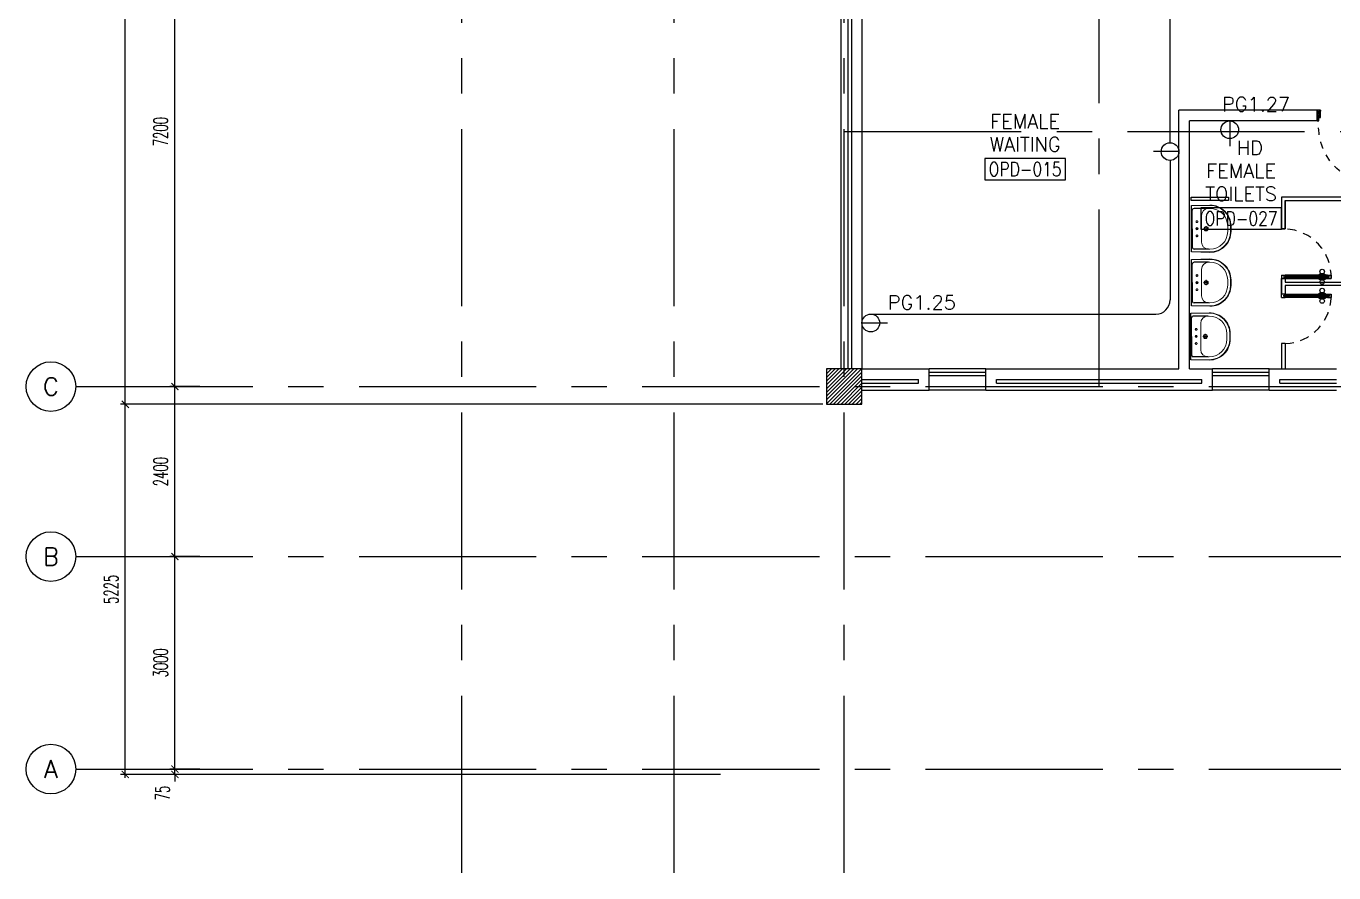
# Model space of a CAD drawing. Extents: x -0.4 to 91.7, y -13.2 to 78.1.
# Drawn here: x -0.35 to 18.11, y -1.11 to 10.84 of the extents above; entities that cross this region are included whole.
import ezdxf
from ezdxf.enums import TextEntityAlignment as Align

# ---------------------------------------------------------------- set-up
doc = ezdxf.new("R2010")
doc.units = 0
doc.header["$MEASUREMENT"] = 0
doc.header["$PDMODE"] = 3
doc.header["$PDSIZE"] = 0.1
for name, pattern in [('CENTERX2', [4, 2.5, -0.5, 0.5, -0.5]), ('DASHED', [0.75, 0.5, -0.25]), ('HIDDEN', [0.375, 0.25, -0.125])]:
    doc.linetypes.add(name, pattern=pattern)
doc.layers.get('0').update_dxf_attribs({"color": 11, "linetype": 'CONTINUOUS'})
doc.layers.get('DEFPOINTS').update_dxf_attribs({"color": 11, "linetype": 'CONTINUOUS'})
for name, color, linetype in [('A-JEERI', 11, 'CONTINUOUS'), ('AX', 11, 'CONTINUOUS'), ('AX-CR', 11, 'CONTINUOUS'), ('AX-DIM', 11, 'CONTINUOUS'), ('AX-TXT', 11, 'CONTINUOUS'), ('AXES', 11, 'CENTERX2'), ('COL', 11, 'CONTINUOUS'), ('DOOR', 11, 'CONTINUOUS'), ('E-CLINE', 4, 'CONTINUOUS'), ('E-SOCKETS', 4, 'CONTINUOUS'), ('FIX', 11, 'CONTINUOUS'), ('HAT', 11, 'CONTINUOUS'), ('INSUL', 11, 'CONTINUOUS'), ('PART', 11, 'CONTINUOUS'), ('RM-BOX', 11, 'CONTINUOUS'), ('RM-NAME', 11, 'CONTINUOUS'), ('RM-NO', 11, 'CONTINUOUS'), ('WALL', 11, 'CONTINUOUS'), ('WIN', 11, 'CONTINUOUS')]:
    doc.layers.add(name, color=color, linetype=linetype)
doc.styles.add('ROMANS', font='ROMANS.shx', dxfattribs={"width": 0.6})
doc.dimstyles.new('STANDARD in', dxfattribs={"dimtxt": 0.2, "dimasz": 0.1, "dimexe": 0.07, "dimexo": 0.05, "dimgap": 0.1, "dimtad": 1, "dimdec": 0, "dimlfac": 1000, "dimzin": 0, "dimdsep": 46, "dimtxsty": 'ROMANS', "dimblk": 'ARCHTICK', "dimcen": 0.05, "dimdle": 0.05, "dimclrd": 7, "dimclre": 7, "dimclrt": 2, "dimadec": 0, "dimazin": 0, "dimtfac": 1, "dimtdec": 0, "dimtmove": 2, "dimatfit": 3, "dimldrblk": 'ARCHTICK', "dimfxl": 0, "dimtolj": 1, "dimtzin": 0, "dimarcsym": 0})

# ---------------------------------------------------------------- blocks, each defined once
blk = doc.blocks.new('_ARCHTICK')
at = {"color": 0, "linetype": 'ByBlock', "const_width": 0.15}
blk.add_lwpolyline([(-0.5, -0.5), (0.5, 0.5)], dxfattribs=at)
blk = doc.blocks.new('*D167')
at = {"layer": 'AX-DIM', "color": 7, "lineweight": -2}
for p, q in [((10.901, 64.82), (0.98, 64.82)), ((1.05, 5.45), (1.05, 64.87)), ((10.901, 5.5), (0.98, 5.5))]:
    blk.add_line(p, q, dxfattribs=at)
at = {"layer": 'DEFPOINTS', "color": 0}
for p in [(1.05, 64.82), (10.951, 64.82), (10.951, 5.5)]:
    blk.add_point(p, dxfattribs=at)
at = {"layer": 'AX-DIM', "color": 7, "lineweight": -2, "xscale": 0.1, "yscale": 0.1, "zscale": 0.1}
for p, rotation in [((1.05, 64.82), 90), ((1.05, 5.5), 270)]:
    blk.add_blockref('_ARCHTICK', p, dxfattribs=dict(at, rotation=rotation))
at = {"layer": 'AX-DIM', "color": 2, "insert": (0.85, 35.16), "char_height": 0.2, "attachment_point": 5, "rotation": 90, "style": 'ROMANS'}
blk.add_mtext('\\A1;59320', dxfattribs=at)
blk = doc.blocks.new('*D168')
at = {"layer": 'AX-DIM', "color": 7, "lineweight": -2}
for p, q in [((1.05, 0.225), (1.05, 5.55)), ((10.901, 5.5), (0.98, 5.5)), ((9.455, 0.275), (0.98, 0.275))]:
    blk.add_line(p, q, dxfattribs=at)
at = {"layer": 'DEFPOINTS', "color": 0}
for p in [(1.05, 5.5), (10.951, 5.5), (9.505, 0.275)]:
    blk.add_point(p, dxfattribs=at)
at = {"layer": 'AX-DIM', "color": 7, "lineweight": -2, "xscale": 0.1, "yscale": 0.1, "zscale": 0.1}
for p, rotation in [((1.05, 5.5), 90), ((1.05, 0.275), 270)]:
    blk.add_blockref('_ARCHTICK', p, dxfattribs=dict(at, rotation=rotation))
at = {"layer": 'AX-DIM', "color": 2, "insert": (0.85, 2.887), "char_height": 0.2, "attachment_point": 5, "rotation": 90, "style": 'ROMANS'}
blk.add_mtext('\\A1;5225', dxfattribs=at)
blk = doc.blocks.new('*D169')
at = {"layer": 'AX-DIM', "color": 7, "lineweight": -2}
for p, q in [((2.1, 12.95), (1.68, 12.95)), ((1.75, 5.7), (1.75, 13)), ((2.1, 5.75), (1.68, 5.75))]:
    blk.add_line(p, q, dxfattribs=at)
at = {"layer": 'DEFPOINTS', "color": 0}
for p in [(1.75, 12.95), (2.15, 12.95), (2.15, 5.75)]:
    blk.add_point(p, dxfattribs=at)
at = {"layer": 'AX-DIM', "color": 7, "lineweight": -2, "xscale": 0.1, "yscale": 0.1, "zscale": 0.1}
for p, rotation in [((1.75, 12.95), 90), ((1.75, 5.75), 270)]:
    blk.add_blockref('_ARCHTICK', p, dxfattribs=dict(at, rotation=rotation))
at = {"layer": 'AX-DIM', "color": 2, "insert": (1.55, 9.35), "char_height": 0.2, "attachment_point": 5, "rotation": 90, "style": 'ROMANS'}
blk.add_mtext('\\A1;7200', dxfattribs=at)
blk = doc.blocks.new('*D170')
at = {"layer": 'AX-DIM', "color": 7, "lineweight": -2}
for p, q in [((2.1, 3.35), (1.68, 3.35)), ((1.75, 0.3), (1.75, 3.4)), ((2.1, 0.35), (1.68, 0.35))]:
    blk.add_line(p, q, dxfattribs=at)
at = {"layer": 'DEFPOINTS', "color": 0}
for p in [(1.75, 3.35), (2.15, 3.35), (2.15, 0.35)]:
    blk.add_point(p, dxfattribs=at)
at = {"layer": 'AX-DIM', "color": 7, "lineweight": -2, "xscale": 0.1, "yscale": 0.1, "zscale": 0.1}
for p, rotation in [((1.75, 3.35), 90), ((1.75, 0.35), 270)]:
    blk.add_blockref('_ARCHTICK', p, dxfattribs=dict(at, rotation=rotation))
at = {"layer": 'AX-DIM', "color": 2, "insert": (1.55, 1.85), "char_height": 0.2, "attachment_point": 5, "rotation": 90, "style": 'ROMANS'}
blk.add_mtext('\\A1;3000', dxfattribs=at)
blk = doc.blocks.new('*D171')
at = {"layer": 'AX-DIM', "color": 7, "lineweight": -2}
for p, q in [((1.75, 0.35), (1.75, 0.45)), ((2.1, 0.35), (1.68, 0.35)), ((2.1, 0.275), (1.68, 0.275)), ((1.75, 0.275), (1.75, 0.35)), ((1.75, 0.275), (1.75, 0.175))]:
    blk.add_line(p, q, dxfattribs=at)
at = {"layer": 'DEFPOINTS', "color": 0}
for p in [(1.75, 0.35), (2.15, 0.35), (2.15, 0.275)]:
    blk.add_point(p, dxfattribs=at)
at = {"layer": 'AX-DIM', "color": 7, "lineweight": -2, "xscale": 0.1, "yscale": 0.1, "zscale": 0.1}
for p, rotation in [((1.75, 0.35), 270), ((1.75, 0.275), 90)]:
    blk.add_blockref('_ARCHTICK', p, dxfattribs=dict(at, rotation=rotation))
at = {"layer": 'AX-DIM', "color": 2, "insert": (1.575, 0.012), "char_height": 0.2, "attachment_point": 5, "rotation": 90, "style": 'ROMANS'}
blk.add_mtext('\\A1;75', dxfattribs=at)
blk = doc.blocks.new('AXL')
at = {"layer": 'AX-CR'}
blk.add_circle((-350, 0), 350, dxfattribs=at)
at = {"layer": 'AX-TXT', "style": 'ROMANS'}
blk.add_attdef('AX', text='', height=250, dxfattribs=at).set_placement((-350, 0), align=Align.MIDDLE)
blk = doc.blocks.new('*D172')
at = {"layer": 'AX-DIM', "color": 7, "lineweight": -2}
for p, q in [((2.1, 5.75), (1.68, 5.75)), ((1.75, 3.3), (1.75, 5.8)), ((2.1, 3.35), (1.68, 3.35))]:
    blk.add_line(p, q, dxfattribs=at)
at = {"layer": 'DEFPOINTS', "color": 0}
for p in [(1.75, 5.75), (2.15, 5.75), (2.15, 3.35)]:
    blk.add_point(p, dxfattribs=at)
at = {"layer": 'AX-DIM', "color": 7, "lineweight": -2, "xscale": 0.1, "yscale": 0.1, "zscale": 0.1}
for p, rotation in [((1.75, 5.75), 90), ((1.75, 3.35), 270)]:
    blk.add_blockref('_ARCHTICK', p, dxfattribs=dict(at, rotation=rotation))
at = {"layer": 'AX-DIM', "color": 2, "insert": (1.55, 4.55), "char_height": 0.2, "attachment_point": 5, "rotation": 90, "style": 'ROMANS'}
blk.add_mtext('\\A1;2400', dxfattribs=at)
blk = doc.blocks.new('*X126')
at = {"color": 0}
for p, q in [((24139, 10669), (24631, 11161)), ((24139, 10722), (24578, 11161)), ((24139, 10775), (24525, 11161)), ((24139, 10828), (24472, 11161)), ((24139, 10881), (24419, 11161)), ((24139, 10934), (24366, 11161)), ((24139, 10987), (24313, 11161)), ((24139, 11040), (24260, 11161)), ((24139, 11093), (24207, 11161)), ((24139, 11146), (24154, 11161)), ((24184, 10661), (24639, 11116)), ((24237, 10661), (24639, 11063)), ((24290, 10661), (24639, 11010)), ((24344, 10661), (24639, 10957)), ((24397, 10661), (24639, 10904)), ((24450, 10661), (24639, 10851)), ((24503, 10661), (24639, 10798)), ((24556, 10661), (24639, 10745)), ((24609, 10661), (24639, 10692))]:
    blk.add_line(p, q, dxfattribs=at)
blk = doc.blocks.new('COL50')
at = {"layer": 'COL'}
blk.add_lwpolyline([(-250, 250), (-250, -250), (250, -250), (250, 250)], close=True, dxfattribs=at)
blk = doc.blocks.new('RM1')
at = {"layer": 'RM-BOX'}
blk.add_lwpolyline([(570, -200), (-570, -200), (-570, -500), (570, -500)], close=True, dxfattribs=at)
at = {"layer": 'RM-NAME', "style": 'ROMANS'}
for tag, p in [('ROOMNAME1', (0, 324)), ('ROOMNAME2', (0, 0))]:
    blk.add_attdef(tag, text='', height=200, dxfattribs=at).set_placement(p, align=Align.MIDDLE)
at = {"layer": 'RM-NO', "style": 'ROMANS', "width": 0.8}
blk.add_attdef('ROOMNO', text='', height=200, dxfattribs=at).set_placement((0, -350), align=Align.MIDDLE)
blk = doc.blocks.new('DOOR90')
at = {"layer": 'DOOR', "color": 7, "linetype": 'ByBlock'}
for p, q in [((-150, 0), (0, 0)), ((-150, 0), (-150, -25)), ((0, -50), (-114, 0)), ((0, -50), (-40, 0)), ((0, -50), (0, 0)), ((-1000, -25), (-1050, -25)), ((-1050, -75), (-1050, -25)), ((-1050, -25), (-1050, -75)), ((-1000, -75), (-1050, -75)), ((-1000, -42), (-1020, -42)), ((-1020, -42), (-1020, -58)), ((-1000, -58), (-1020, -58)), ((-1000, -25), (-1000, -42)), ((-1000, -58), (-1000, -75)), ((-878, -18), (-968, -18)), ((-968, -25), (-968, -18)), ((-968, -75), (-968, -82)), ((-878, -82), (-968, -82)), ((-955, -9), (-890, -9)), ((-955, -18), (-955, -9)), ((-955, -18), (-890, -18)), ((-955, -82), (-890, -82)), ((-955, -82), (-955, -91)), ((-955, -91), (-890, -91)), ((-890, -18), (-890, -9)), ((-890, -82), (-890, -91)), ((-878, -25), (-878, -18)), ((-878, -75), (-878, -82)), ((-200, -25), (-150, -25)), ((-200, -42), (-200, -25)), ((-180, -42), (-200, -42)), ((-200, -58), (-180, -58)), ((-200, -75), (-200, -58)), ((-150, -75), (-200, -75)), ((-180, -58), (-180, -42)), ((-150, -25), (-100, -25)), ((-150, -75), (-150, -25)), ((-100, -25), (-100, -50)), ((0, -50), (-100, -37)), ((-100, -50), (0, -50)), ((-150, -875), (-100, -875)), ((-150, -900), (-150, -875)), ((-150, -900), (0, -900)), ((0, -900), (-150, -900)), ((0, -850), (-114, -900)), ((-100, -875), (-100, -850)), ((0, -850), (-100, -863)), ((-100, -850), (0, -850)), ((0, -850), (-40, -900)), ((0, -850), (0, -900))]:
    blk.add_line(p, q, dxfattribs=at)
at = {"layer": 'DOOR', "linetype": 'ByBlock'}
for p, q in [((-200, -25), (-1000, -25)), ((-200, -42), (-1000, -42)), ((-200, -58), (-1000, -58)), ((-1000, -75), (-200, -75))]:
    blk.add_line(p, q, dxfattribs=at)
at = {"layer": 'DOOR', "color": 7, "linetype": 'ByBlock'}
for centre in [(-923, 24), (-923, -124)]:
    blk.add_circle(centre, 32.4, dxfattribs=at)
for centre, radius, start, end in [((0, -50), 154, 161.1053, 166.2858), ((0, -50), 94.4, 148.0182, 180), ((0, -50), 134, 158.1598, 169.28), ((0, -50), 114, 154.0838, 167.3774), ((0, -50), 74.4, 137.7764, 180), ((0, -50), 54.4, 113.2074, 180), ((0, -50), 34.4, 90, 180), ((0, -50), 14.4, 90, 180), ((0, -850), 154, 193.7142, 198.8947), ((0, -850), 134, 190.72, 201.8402), ((0, -850), 94.4, 180, 211.9818), ((0, -850), 74.4, 180, 222.2236), ((0, -850), 54.4, 180, 246.7926), ((0, -850), 34.4, 180, 270), ((0, -850), 14.4, 180, 270)]:
    blk.add_arc(centre, radius, start, end, dxfattribs=at)
at = {"layer": 'DOOR', "linetype": 'HIDDEN', "ltscale": 0.5}
blk.add_arc((-222, -50), 828, 178.2701, 275.003, dxfattribs=at)
blk = doc.blocks.new('LAV-003')
at = {"layer": 'FIX', "linetype": 'ByBlock'}
blk.add_line((-328, -25), (328, -25), dxfattribs=at)
at = {"layer": 'FIX', "linetype": 'Continuous', "lineweight": 20}
for p, q in [((-328, -285), (-328, -25)), ((0, -165), (-187, -165)), ((0, -165), (187, -165)), ((328, -285), (328, -25)), ((-288, -285), (-288, -265)), ((287, -285), (287, -265)), ((0, -535), (-38, -535)), ((0, -535), (38, -535)), ((0, -575), (-38, -575)), ((0, -575), (38, -575))]:
    blk.add_line(p, q, dxfattribs=at)
at = {"layer": 'FIX', "linetype": 'ByBlock', "ltscale": 0.3}
for p, q in [((-288, -265), (-288, -60)), ((0, -35), (-262, -35)), ((0, -35), (262, -35)), ((287, -265), (287, -60))]:
    blk.add_line(p, q, dxfattribs=at)
at = {"layer": 'FIX', "lineweight": 20}
for p, q in [((-16, -101), (15, -101)), ((0, -85), (0, -116))]:
    blk.add_line(p, q, dxfattribs=at)
at = {"layer": 'FIX', "linetype": 'DASHED', "lineweight": 20, "ltscale": 0.04}
for p, q in [((-36, -230), (37, -230)), ((0, -194), (0, -266))]:
    blk.add_line(p, q, dxfattribs=at)
at = {"layer": 'FIX', "linetype": 'Continuous', "lineweight": 20}
blk.add_lwpolyline([(295, -25), (0, -25), (-328, -25), (-334, -285, 0.414214), (-38, -582), (0, -582), (38, -582, 0.414214), (334, -285), (328, -25), (0, -25)], format="xyb", dxfattribs=at)
at = {"layer": 'FIX', "linetype": 'HIDDEN', "lineweight": 20, "ltscale": 0.05}
for centre in [(-100, -101), (100, -101)]:
    blk.add_circle(centre, 12.4, dxfattribs=at)
at = {"layer": 'FIX', "lineweight": 20}
for centre, radius in [((0, -101), 15.5), ((0, -230), 29.5), ((0, -230), 22.5)]:
    blk.add_circle(centre, radius, dxfattribs=at)
at = {"layer": 'FIX', "linetype": 'ByBlock', "ltscale": 0.3}
for centre, start, end in [((-262, -60), 90, 180), ((262, -60), 0, 90)]:
    blk.add_arc(centre, 25, start, end, dxfattribs=at)
at = {"layer": 'FIX', "linetype": 'Continuous', "lineweight": 20}
for centre, radius, start, end in [((-187, -265), 100, 90, 180), ((187, -265), 100, 0, 90), ((-38, -285), 290, 180, 270), ((-38, -285), 250, 180, 270), ((38, -285), 290, 270, 0), ((38, -285), 250, 270, 0)]:
    blk.add_arc(centre, radius, start, end, dxfattribs=at)

msp = doc.modelspace()

# ---------------------------------------------------------------- linework, layer by layer
at = {"layer": 'AXES'}
for p, q in [((5.8014, -1.1143), (5.8014, 77.3632)), ((8.8014, -1.1143), (8.8014, 77.3632)), ((11.2014, -1.1143), (11.2014, 77.3632)), ((14.8014, 5.75), (14.8014, 64.57)), ((11.2014, 9.35), (69.4414, 9.35)), ((0.35, 5.75), (70.6414, 5.75)), ((0.35, 3.35), (69.4414, 3.35)), ((0.35, 3.35), (77.8414, 3.35)), ((0.35, 0.35), (67.6414, 0.35)), ((0.35, 0.35), (67.6414, 0.35))]:
    msp.add_line(p, q, dxfattribs=at)
at = {"layer": 'DOOR', "color": 9, "linetype": 'ByBlock'}
for p, q in [((17.3764, 7.325), (17.4264, 7.325)), ((17.3764, 7.325), (17.3764, 7.275)), ((17.4264, 7.308), (17.4064, 7.308)), ((17.4064, 7.308), (17.4064, 7.292)), ((17.4064, 7.292), (17.4264, 7.292)), ((18.0264, 7.325), (17.4264, 7.325)), ((17.4264, 7.325), (17.4264, 7.308)), ((17.4264, 7.308), (18.0264, 7.308)), ((17.4264, 7.292), (18.0264, 7.292)), ((17.4264, 7.292), (17.4264, 7.275)), ((17.4264, 7.275), (18.0264, 7.275)), ((17.9041, 7.3322), (17.9941, 7.3322)), ((17.9041, 7.325), (17.9041, 7.3322)), ((17.9041, 7.275), (17.9041, 7.2678)), ((17.9041, 7.2678), (17.9941, 7.2678)), ((17.9815, 7.3412), (17.9167, 7.3412)), ((17.9167, 7.3322), (17.9167, 7.3412)), ((17.9815, 7.3322), (17.9167, 7.3322)), ((17.9815, 7.2678), (17.9167, 7.2678)), ((17.9167, 7.2678), (17.9167, 7.2588)), ((17.9815, 7.2588), (17.9167, 7.2588)), ((17.9815, 7.3322), (17.9815, 7.3412)), ((17.9815, 7.2678), (17.9815, 7.2588)), ((17.9941, 7.325), (17.9941, 7.3322)), ((17.9941, 7.275), (17.9941, 7.2678)), ((18.0264, 7.325), (18.0764, 7.325)), ((18.0264, 7.308), (18.0264, 7.325)), ((18.0264, 7.308), (18.0464, 7.308)), ((18.0264, 7.292), (18.0464, 7.292)), ((18.0264, 7.275), (18.0264, 7.292)), ((18.0264, 7.275), (18.0764, 7.275)), ((18.0464, 7.292), (18.0464, 7.308)), ((18.0764, 7.325), (18.0764, 7.275)), ((18.0764, 7.275), (18.0764, 7.325)), ((17.3764, 7.0065), (17.3764, 7.0565)), ((17.4064, 7.0395), (17.4264, 7.0395)), ((17.4064, 7.0235), (17.4064, 7.0395)), ((17.4264, 7.0235), (17.4064, 7.0235)), ((17.4264, 7.0565), (18.0264, 7.0565)), ((17.4264, 7.0395), (17.4264, 7.0565)), ((17.4264, 7.0395), (18.0264, 7.0395)), ((17.4264, 7.0235), (18.0264, 7.0235)), ((17.4264, 7.0065), (17.4264, 7.0235)), ((17.9041, 7.0637), (17.9941, 7.0637)), ((17.9041, 7.0565), (17.9041, 7.0637)), ((17.9815, 7.0727), (17.9167, 7.0727)), ((17.9167, 7.0637), (17.9167, 7.0727)), ((17.9815, 7.0637), (17.9167, 7.0637)), ((17.9815, 7.0637), (17.9815, 7.0727)), ((17.9941, 7.0565), (17.9941, 7.0637)), ((18.0264, 7.0565), (18.0764, 7.0565)), ((18.0264, 7.0565), (18.0264, 7.0395)), ((18.0264, 7.0395), (18.0464, 7.0395)), ((18.0264, 7.0235), (18.0464, 7.0235)), ((18.0264, 7.0235), (18.0264, 7.0065)), ((18.0464, 7.0395), (18.0464, 7.0235)), ((18.0764, 7.0065), (18.0764, 7.0565)), ((18.0764, 7.0565), (18.0764, 7.0065)), ((17.3764, 7.0065), (17.4264, 7.0065)), ((18.0264, 7.0065), (17.4264, 7.0065)), ((17.9041, 7.0065), (17.9041, 6.9993)), ((17.9041, 6.9993), (17.9941, 6.9993)), ((17.9815, 6.9993), (17.9167, 6.9993)), ((17.9167, 6.9993), (17.9167, 6.9903)), ((17.9815, 6.9903), (17.9167, 6.9903)), ((17.9815, 6.9993), (17.9815, 6.9903)), ((17.9941, 7.0065), (17.9941, 6.9993)), ((18.0264, 7.0065), (18.0764, 7.0065))]:
    msp.add_line(p, q, dxfattribs=at)
at = {"layer": 'DOOR', "color": 0, "linetype": 'ByBlock'}
for p, q in [((17.4264, 7.275), (17.3764, 7.275)), ((17.4264, 7.0565), (17.3764, 7.0565))]:
    msp.add_line(p, q, dxfattribs=at)
at = {"layer": 'DOOR', "color": 9, "linetype": 'ByBlock'}
for centre in [(17.9491, 7.3735), (17.9491, 7.2265), (17.9491, 7.105), (17.9491, 6.9579)]:
    msp.add_circle(centre, 0.0324, dxfattribs=at)
at = {"layer": 'DOOR', "color": 9, "linetype": 'HIDDEN', "ltscale": 0.5}
for centre, start, end in [((17.4014, 7.3), 357.8789, 87.8789), ((17.4014, 7.0315), 272.1211, 2.1211)]:
    msp.add_arc(centre, 0.6755, start, end, dxfattribs=at)
at = {"layer": 'E-CLINE'}
for p, q in [((15.8014, 9.1929), (15.8014, 13.2954)), ((15.8014, 8.9429), (15.8014, 6.9727)), ((11.5764, 6.7727), (15.6014, 6.7727))]:
    msp.add_line(p, q, dxfattribs=at)
msp.add_arc((15.6014, 6.9727), 0.2, 270, 0, dxfattribs=at)
at = {"layer": 'E-SOCKETS'}
for p, q in [((16.6437, 9.5), (16.6437, 9.1417)), ((15.9264, 9.0679), (15.5681, 9.0679)), ((11.4514, 6.6477), (11.8098, 6.6477))]:
    msp.add_line(p, q, dxfattribs=at)
for centre in [(16.6437, 9.375), (15.8014, 9.0679), (11.5764, 6.6477)]:
    msp.add_circle(centre, 0.125, dxfattribs=at)
at = {"layer": 'INSUL'}
for p, q in [((11.2514, 12.7), (11.2514, 6)), ((11.3014, 12.7), (11.3014, 6)), ((11.4514, 5.85), (12.2514, 5.85)), ((11.4514, 5.8), (12.2514, 5.8)), ((12.2514, 5.8), (12.2514, 5.85)), ((13.3514, 5.85), (16.2514, 5.85)), ((13.3514, 5.8), (13.3514, 5.85)), ((13.3514, 5.8), (16.2514, 5.8)), ((16.2514, 5.8), (16.2514, 5.85)), ((17.3514, 5.85), (18.1514, 5.85)), ((17.3514, 5.8), (17.3514, 5.85)), ((17.3514, 5.8), (18.1514, 5.8))]:
    msp.add_line(p, q, dxfattribs=at)
at = {"layer": 'PART'}
for p, q in [((16.6264, 8.425), (16.6264, 8.375)), ((17.3764, 8.425), (17.3764, 7.975)), ((17.4264, 8.375), (17.4264, 7.975)), ((17.4264, 7.975), (17.3764, 7.975)), ((17.3764, 7.275), (17.3764, 7.0565)), ((17.4264, 7.275), (17.3764, 7.275)), ((17.4264, 7.275), (17.4264, 7.225)), ((17.4264, 7.0565), (17.3764, 7.0565)), ((17.4264, 7.175), (17.4264, 7.0565)), ((17.4264, 6.3565), (17.3764, 6.3565)), ((17.3764, 6.3565), (17.3764, 6)), ((17.4264, 6.3565), (17.4264, 6))]:
    msp.add_line(p, q, dxfattribs=at)
for points in [[(16.0994, 8.425), (16.6264, 8.425), (16.6264, 8.375), (16.0994, 8.375)], [(17.3764, 7.975), (17.4264, 7.975), (17.4264, 8.376), (18.9034, 8.375), (18.9034, 8.425), (17.3764, 8.425)]]:
    msp.add_lwpolyline(points, close=True, dxfattribs=at)
msp.add_lwpolyline([(18.9034, 7.225), (18.9034, 7.175), (17.4264, 7.175), (17.4264, 7.0565), (17.3764, 7.0565), (17.3764, 7.275), (17.4264, 7.275), (17.4264, 7.225), (18.9034, 7.225)], dxfattribs=at)
at = {"layer": 'WALL'}
for p, q in [((11.1514, 12.7), (11.1514, 6)), ((11.4514, 11.675), (11.4514, 6)), ((15.9264, 6), (15.9264, 9.65)), ((17.8764, 9.65), (15.9264, 9.65)), ((17.8764, 9.5), (17.8764, 9.65)), ((16.0764, 6), (16.0764, 9.5)), ((17.8764, 9.5), (16.0764, 9.5)), ((16.0764, 9.35), (16.0764, 9.5)), ((11.4514, 6), (12.4014, 6)), ((12.4014, 5.7), (12.4014, 6)), ((13.2014, 6), (15.9264, 6)), ((13.2014, 5.7), (13.2014, 6)), ((16.0764, 6), (16.4014, 6)), ((16.0764, 6), (16.4014, 6)), ((16.4014, 5.7), (16.4014, 6)), ((17.2014, 5.7), (17.2014, 6)), ((17.2014, 6), (18.1514, 6)), ((11.4514, 5.7), (12.4014, 5.7)), ((13.2014, 5.7), (16.4014, 5.7)), ((17.2014, 5.7), (18.1514, 5.7))]:
    msp.add_line(p, q, dxfattribs=at)
at = {"layer": 'WIN'}
for p, q in [((13.2014, 6), (12.4014, 6)), ((13.2014, 5.95), (12.4014, 5.95)), ((17.2014, 6), (16.4014, 6)), ((17.2014, 5.95), (16.4014, 5.95)), ((13.2014, 5.9), (12.4014, 5.9)), ((17.2014, 5.9), (16.4014, 5.9)), ((13.2014, 5.7), (12.4014, 5.7)), ((17.2014, 5.7), (16.4014, 5.7))]:
    msp.add_line(p, q, dxfattribs=at)

# ---------------------------------------------------------------- block references
at = {"layer": 'A-JEERI', "linetype": 'ByBlock', "xscale": 0.0009999999892897904, "yscale": 0.0009999999892897904, "zscale": 0.001, "rotation": 90}
for p in [(16.0803, 7.978), (16.0803, 7.218), (16.0695, 6.458)]:
    msp.add_blockref('LAV-003', p, dxfattribs=at)
at = {"layer": 'AX', "xscale": 0.001000000047497451, "yscale": 0.0009999999892897904, "zscale": 0.001}
for p, values in [((0.35, 5.75), {'AX': 'C'}), ((0.35, 3.35), {'AX': 'B'}), ((0.35, 0.35), {'AX': 'A'})]:
    msp.add_blockref('AXL', p, dxfattribs=at).add_auto_attribs(values)
at = {"layer": 'COL', "xscale": 0.001000000047497451, "yscale": 0.0009999999892897904, "zscale": 0.001}
msp.add_blockref('COL50', (11.2014, 5.75), dxfattribs=at)
at = {"layer": 'DOOR', "color": 0, "xscale": -0.0009999999892897904, "yscale": 0.0009999999892897904, "zscale": 0.001, "rotation": 270}
msp.add_blockref('DOOR90', (18.7764, 9.65), dxfattribs=at)
at = {"layer": 'HAT', "xscale": 0.001000000047497451, "yscale": 0.0009999999892897904, "zscale": 0.001}
for p, values in [((13.7553, 9.1698), {'ROOMNO': 'OPD-015', 'ROOMNAME2': 'WAITING', 'ROOMNAME1': 'FEMALE'}), ((16.805, 8.472), {'ROOMNO': 'OPD-027', 'ROOMNAME2': 'TOILETS', 'ROOMNAME1': 'FEMALE'})]:
    msp.add_blockref('RM1', p, dxfattribs=at).add_auto_attribs(values)
msp.add_blockref('*X126', (-13.1878, -5.161), dxfattribs=at)

# ---------------------------------------------------------------- texts
at = {"layer": 'E-SOCKETS', "style": 'ROMANS'}
for s, p in [('PG1.27', (16.5358, 9.6356)), ('HD', (16.7445, 9.0216)), ('PG1.25', (11.8169, 6.8371))]:
    msp.add_text(s, height=0.2, dxfattribs=at).set_placement(p)

# ---------------------------------------------------------------- dimensions: what is measured, and where the dimension line sits
at = {"layer": 'AX-DIM'}
for base, p1, p2, picture, middle in [((1.05, 64.82), (10.9514, 5.5), (10.9514, 64.82), '*D167', (0.85, 35.16)), ((1.05, 5.5), (9.5053, 0.275), (10.9514, 5.5), '*D168', (0.85, 2.8875)), ((1.75, 3.35), (2.15, 0.35), (2.15, 3.35), '*D170', (1.55, 1.85))]:
    dim = msp.add_linear_dim(base=base, p1=p1, p2=p2, angle=90, dimstyle='STANDARD in', dxfattribs=at)
    dim.commit()
    dim.dimension.update_dxf_attribs({"geometry": picture, "text_midpoint": middle})
at = {"layer": 'AX-DIM', "color": 6}
for base, p1, p2, picture, middle in [((1.75, 12.95), (2.15, 5.75), (2.15, 12.95), '*D169', (1.55, 9.35)), ((1.75, 5.75), (2.15, 3.35), (2.15, 5.75), '*D172', (1.55, 4.55))]:
    dim = msp.add_linear_dim(base=base, p1=p1, p2=p2, angle=90, dimstyle='STANDARD in', dxfattribs=at)
    dim.commit()
    dim.dimension.update_dxf_attribs({"geometry": picture, "text_midpoint": middle})
at = {"layer": 'AX-DIM'}
dim = msp.add_linear_dim(base=(1.75, 0.35), p1=(2.15, 0.275), p2=(2.15, 0.35), angle=90, dimstyle='STANDARD in', dxfattribs=at)
dim.commit()
dim.dimension.update_dxf_attribs({"geometry": '*D171', "text_midpoint": (1.575, 0.0122), "dimtype": 160})

doc.saveas('drawing.dxf')
